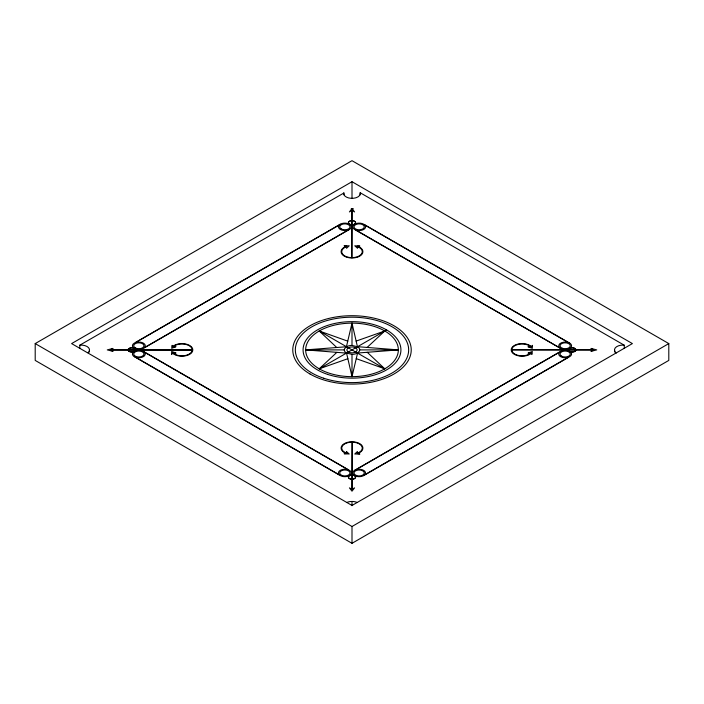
<?xml version="1.0" encoding="UTF-8"?>
<svg xmlns="http://www.w3.org/2000/svg" width="704" height="704" viewBox="0 0 704 704"><rect width="100%" height="100%" fill="white"/><g stroke="black" fill="none" stroke-linecap="round" stroke-linejoin="round"><path stroke-width="1.06" d="M351.683 257.62L351.903 210.496L349.422 211.922L352 208.613L354.578 211.922L352 210.443L352 257.646L349.334 257.444A10.296 5.949 0 0 1 341.792 252.472A10.296 5.949 0 0 1 346.852 246.55L346.535 248.31L349.254 245.784L344.106 245.784L346.544 246.242A10.912 6.301 0 0 0 343.64 255.746A10.912 6.301 0 0 0 360.36 255.746A10.912 6.301 0 0 0 357.456 246.242L359.876 246.057L354.746 245.784L357.57 248.274L357.148 246.55A10.296 5.949 0 0 1 361.953 253.238A10.296 5.949 0 0 1 352 257.646M352.317 442.174L352.097 489.298L354.578 487.872L352 491.181L349.422 487.872L352 489.359L352 442.147L354.666 442.35A10.296 5.949 0 0 1 362.208 447.322A10.296 5.949 0 0 1 357.148 453.244L357.465 451.484L354.746 454.01L359.894 454.01L357.456 453.552A10.912 6.301 0 0 0 360.36 444.048A10.912 6.301 0 0 0 343.64 444.048A10.912 6.301 0 0 0 346.544 453.552L344.124 453.737L349.254 454.01L346.43 451.528L346.852 453.244A10.296 5.949 0 0 1 342.047 446.556A10.296 5.949 0 0 1 352 442.147M192.21 349.897L191.866 351.437A10.296 5.949 0 0 1 183.26 355.793A10.296 5.949 0 0 1 172.999 352.871L176.044 353.056L171.67 351.481L171.662 354.455L172.462 353.047A10.912 6.301 0 0 0 188.927 354.719A10.912 6.301 0 0 0 188.927 345.074A10.912 6.301 0 0 0 172.462 346.746L172.146 345.356L171.67 348.313L175.974 346.685L172.999 346.922A10.296 5.949 0 0 1 184.58 344.15A10.296 5.949 0 0 1 192.21 349.897L135.362 349.897A3.661 2.112 0 0 0 131.701 347.785A3.661 2.112 0 0 0 128.031 349.897L110.449 349.897L113.027 348.41L107.281 349.897L113.027 351.384L110.546 349.95L128.049 349.976L128.154 350.442A3.661 2.112 0 0 0 134.288 351.393A6.433 3.714 0 0 1 143.387 351.393L349.413 470.334A6.433 3.714 0 0 1 349.413 475.596A6.433 3.714 0 0 1 340.305 475.596L134.288 356.646A6.433 3.714 0 0 1 134.288 351.393L135.344 349.994L192.174 350.082M357.465 353.047A7.726 4.462 0 0 1 352 354.358L346.535 353.047A7.726 4.462 0 0 1 344.274 349.897L344.538 348.744L346.526 346.755A7.726 4.462 0 0 1 352 345.435L357.465 346.746A7.726 4.462 0 0 1 359.726 349.897L359.462 351.05L357.474 353.038L398.35 349.897L357.562 346.685M511.79 349.897L512.134 348.357A10.296 5.949 0 0 1 520.74 344.001A10.296 5.949 0 0 1 531.001 346.922L527.956 346.738L532.33 348.313L532.338 345.338L531.538 346.746A10.912 6.301 0 0 0 515.073 345.074A10.912 6.301 0 0 0 515.073 354.719A10.912 6.301 0 0 0 531.538 353.047L531.854 354.446L532.33 351.481L528.026 353.118L531.001 352.871A10.296 5.949 0 0 1 519.42 355.643A10.296 5.949 0 0 1 511.79 349.897L568.638 349.897A3.661 2.112 0 0 0 572.299 352.018A3.661 2.112 0 0 0 575.969 349.897L593.551 349.897L590.973 351.384L596.719 349.897L590.973 348.41L593.454 349.844L575.951 349.818L575.846 349.351A3.661 2.112 0 0 0 569.712 348.401A6.433 3.714 0 0 1 560.613 348.401L354.587 229.46A6.433 3.714 0 0 1 354.587 224.206A6.433 3.714 0 0 1 363.695 224.206L569.712 343.147A6.433 3.714 0 0 1 569.712 348.401L568.656 349.809L511.826 349.721M346.438 346.685L352 323.136L357.447 346.738M346.553 353.056L352 376.658L357.562 353.109M79.807 348.322L79.807 345.171L343.728 193.098A8.307 4.796 0 0 0 351.217 198.326L353.39 198.282A8.307 4.796 0 0 0 360.193 192.746L624.272 345.215L624.272 348.366M351.842 224.814L349.413 224.206A6.433 3.714 0 0 0 340.305 224.206L338.642 225.87A6.433 3.714 0 0 0 346.526 230.419L349.413 229.46A6.433 3.714 0 0 0 349.413 224.206A3.661 2.112 0 0 1 351.05 220.66L351.859 220.598M348.031 230.058L144.417 347.635A6.433 3.714 0 0 0 143.387 343.147A6.433 3.714 0 0 0 135.617 342.558L339.266 224.998M347.855 358.706L319.229 368.817A46.35 26.761 0 0 1 340.006 324.051A46.35 26.761 0 0 1 396.766 356.822A46.35 26.761 0 0 1 319.229 368.817L336.855 352.352M367.145 347.442L384.771 330.977L356.145 341.088M352.158 474.989L354.587 475.596A6.433 3.714 0 0 0 363.695 475.596L365.358 473.924A6.433 3.714 0 0 0 357.474 469.374L354.587 470.334A6.433 3.714 0 0 0 354.587 475.596A3.661 2.112 0 0 1 352.95 479.134L352.141 479.195L352.906 479.054A3.52 2.033 0 0 0 355.52 477.092A3.52 2.033 0 0 0 352.906 475.13L352.141 475.068M35.2 343.587L352 160.688L668.8 343.587L668.8 360.413L352 543.312L35.2 360.413L35.2 343.587L352 526.495L668.8 343.587M352 181.711L71.614 343.587L352 505.472L632.386 343.587L352 181.711L352 198.528M340.305 224.206L134.288 343.147A6.433 3.714 0 0 0 134.288 348.401A6.433 3.714 0 0 0 143.387 348.401L349.413 229.46M319.229 368.817L386.593 329.93M457.6 288.93L560.613 348.401M354.587 470.334L560.613 351.393A6.433 3.714 0 0 1 569.712 351.393A6.433 3.714 0 0 1 569.712 356.646L363.695 475.596M355.969 469.735L559.583 352.167A6.433 3.714 0 0 0 560.613 356.646A6.433 3.714 0 0 0 568.383 357.236L364.734 474.795M346.438 353.109L305.65 349.897L346.553 346.755M351.217 208.842L353.39 208.789M305.65 349.897L344.274 349.897M359.726 349.897L398.35 349.897M351.859 224.726L351.094 224.673A3.52 2.033 0 0 1 348.48 222.71A3.52 2.033 0 0 1 351.094 220.748M624.272 345.215L623.586 345.118A8.307 4.796 0 0 0 614.53 349.448L614.61 350.698A8.307 4.796 0 0 0 616.405 352.959M569.712 343.147L566.826 342.188A6.433 3.714 0 0 0 558.941 346.738L559.583 347.635M134.288 356.646L137.174 357.614A6.433 3.714 0 0 0 145.059 353.056L143.387 351.393M457.767 288.834L355.925 230.05A6.433 3.714 0 0 0 363.695 229.46A6.433 3.714 0 0 0 364.716 224.972L568.33 342.549M336.741 347.503L319.229 330.977L347.75 341.15M356.25 358.644L384.771 368.817L367.259 352.29M319.229 330.977L384.771 368.817M144.434 352.194L348.075 469.744A6.433 3.714 0 0 0 340.305 470.334A6.433 3.714 0 0 0 339.284 474.822L135.67 357.254M614.566 349.897L614.566 352M360.193 192.746L360.193 194.85M352 323.136L352 345.435M352 354.358L352 376.658M352 501.486L352 505.692M352 526.495L352 543.312M343.886 192.702L343.886 194.806M89.434 349.897L89.434 352M87.965 352.678A8.307 4.796 0 0 0 89.47 350.346L89.39 349.096A8.307 4.796 0 0 0 79.807 345.171M346.702 502.55A8.307 4.796 0 0 1 350.61 501.512L352.783 501.468A8.307 4.796 0 0 1 356.814 502.339M352 474.971A3.661 2.112 0 0 0 348.339 477.092A3.661 2.112 0 0 0 352 479.204A3.52 2.033 0 0 1 348.48 477.092A3.52 2.033 0 0 1 352 475.059M352 220.59A3.661 2.112 0 0 1 355.661 222.71A3.661 2.112 0 0 1 352 224.822M352 220.678A3.52 2.033 0 0 1 355.52 222.71A3.52 2.033 0 0 1 352 224.734M135.194 349.994L135.098 350.425A3.52 2.033 0 0 1 131.701 351.93A3.52 2.033 0 0 1 128.295 350.425L128.198 349.976L135.194 349.994M568.902 349.369L568.806 349.809L575.802 349.818L575.705 349.369A3.52 2.033 0 0 0 572.299 347.864A3.52 2.033 0 0 0 568.902 349.369M135.212 349.897L128.181 349.897A3.52 2.033 0 0 1 131.701 347.864A3.52 2.033 0 0 1 135.212 349.897M575.819 349.897L568.788 349.897A3.52 2.033 0 0 0 572.299 351.93A3.52 2.033 0 0 0 575.819 349.897M327.536 374.361A48.919 28.248 0 0 0 400.919 349.897A48.919 28.248 0 0 0 327.536 325.433A48.919 28.248 0 0 0 327.536 374.361M348.357 352A5.148 2.974 0 0 0 356.972 350.671A5.148 2.974 0 0 0 350.671 347.028A5.148 2.974 0 0 0 348.357 352M342.285 475.543A5.148 2.974 0 0 0 350.011 472.965A5.148 2.974 0 0 0 342.285 470.386A5.148 2.974 0 0 0 342.285 475.543M356.567 475.543A5.148 2.974 0 0 0 364.294 472.965A5.148 2.974 0 0 0 356.567 470.386A5.148 2.974 0 0 0 356.567 475.543M310.121 374.07A59.224 34.188 0 0 0 409.2 358.75A59.224 34.188 0 0 0 336.67 316.87A59.224 34.188 0 0 0 310.121 374.07M323.673 378.224A56.646 32.701 0 0 0 408.646 349.897A56.646 32.701 0 0 0 323.673 321.578A56.646 32.701 0 0 0 323.673 378.224M561.519 356.127A5.148 2.974 0 0 0 570.134 354.79A5.148 2.974 0 0 0 563.825 351.146A5.148 2.974 0 0 0 561.519 356.127M562.584 348.348A5.148 2.974 0 0 0 570.31 345.77A5.148 2.974 0 0 0 562.584 343.2A5.148 2.974 0 0 0 562.584 348.348M356.567 229.407A5.148 2.974 0 0 0 364.294 226.829A5.148 2.974 0 0 0 356.567 224.259A5.148 2.974 0 0 0 356.567 229.407M341.22 228.932A5.148 2.974 0 0 0 349.835 227.603A5.148 2.974 0 0 0 343.526 223.96A5.148 2.974 0 0 0 341.22 228.932M135.194 347.873A5.148 2.974 0 0 0 143.81 346.544A5.148 2.974 0 0 0 137.509 342.901A5.148 2.974 0 0 0 135.194 347.873M136.268 356.594A5.148 2.974 0 0 0 143.986 354.024A5.148 2.974 0 0 0 136.268 351.446A5.148 2.974 0 0 0 136.268 356.594"/></g></svg>
